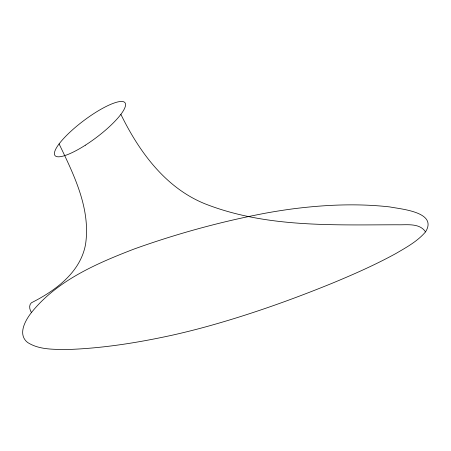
<?xml version="1.0" encoding="UTF-8"?>
<svg xmlns="http://www.w3.org/2000/svg" width="451" height="451" viewBox="0 0 451 451"><rect width="100%" height="100%" fill="white"/><g stroke="black" fill="none" stroke-linecap="round" stroke-linejoin="round"><path stroke-width="0.68" d="M425.53 231.893C438.045 212.004 401.04 209.151 389.749 206.919C357.666 203.316 325.177 204.737 293.206 208.813A421.702 154.552 -27 0 0 264.534 213.351C220.189 221.807 176.504 233.81 134.02 249.059C96.548 263.519 57.26 280.37 31.469 312.498C25.256 320.43 17.386 334.366 27.55 342.439C39.028 349.829 53.432 349.305 66.562 349.548C102.27 348.42 137.713 342.743 172.57 335.116A421.702 154.552 -27 0 0 203.615 327.432C247.334 315.531 290.111 300.372 332.06 283.301C353.742 274.315 375.266 264.833 395.86 253.535C406.396 247.357 417.508 241.33 425.53 231.893C419.56 222.755 406.808 225.066 397.438 224.784C333.165 224.835 266.079 227.794 205.149 203.875C165.404 187.875 139.1 151.637 120.885 114.368L122.17 112.575A44.418 10.683 -37 0 0 125.496 103.854A43.527 10.469 -37 0 0 114.498 102.901A44.181 10.627 -37 0 0 98.78 110.512A42.507 10.221 -37 0 0 94.654 113.054A44.322 10.661 -37 0 0 76.721 126.195A43.657 10.497 -37 0 0 59.12 143.88L57.807 145.684A44.418 10.683 -37 0 0 54.486 154.411A43.527 10.469 -37 0 0 65.48 155.364A44.181 10.627 -37 0 0 81.203 147.748A42.507 10.221 -37 0 0 85.329 145.205M59.092 143.897C74.009 174.954 90.837 208.841 85.555 244.318C80.622 271.705 56.617 289.779 33.346 301.781C28.452 303.213 29.078 309.093 31.469 312.498M85.329 145.199A44.322 10.661 -37 0 0 103.256 132.064A43.657 10.497 -37 0 0 120.857 114.379"/></g></svg>
